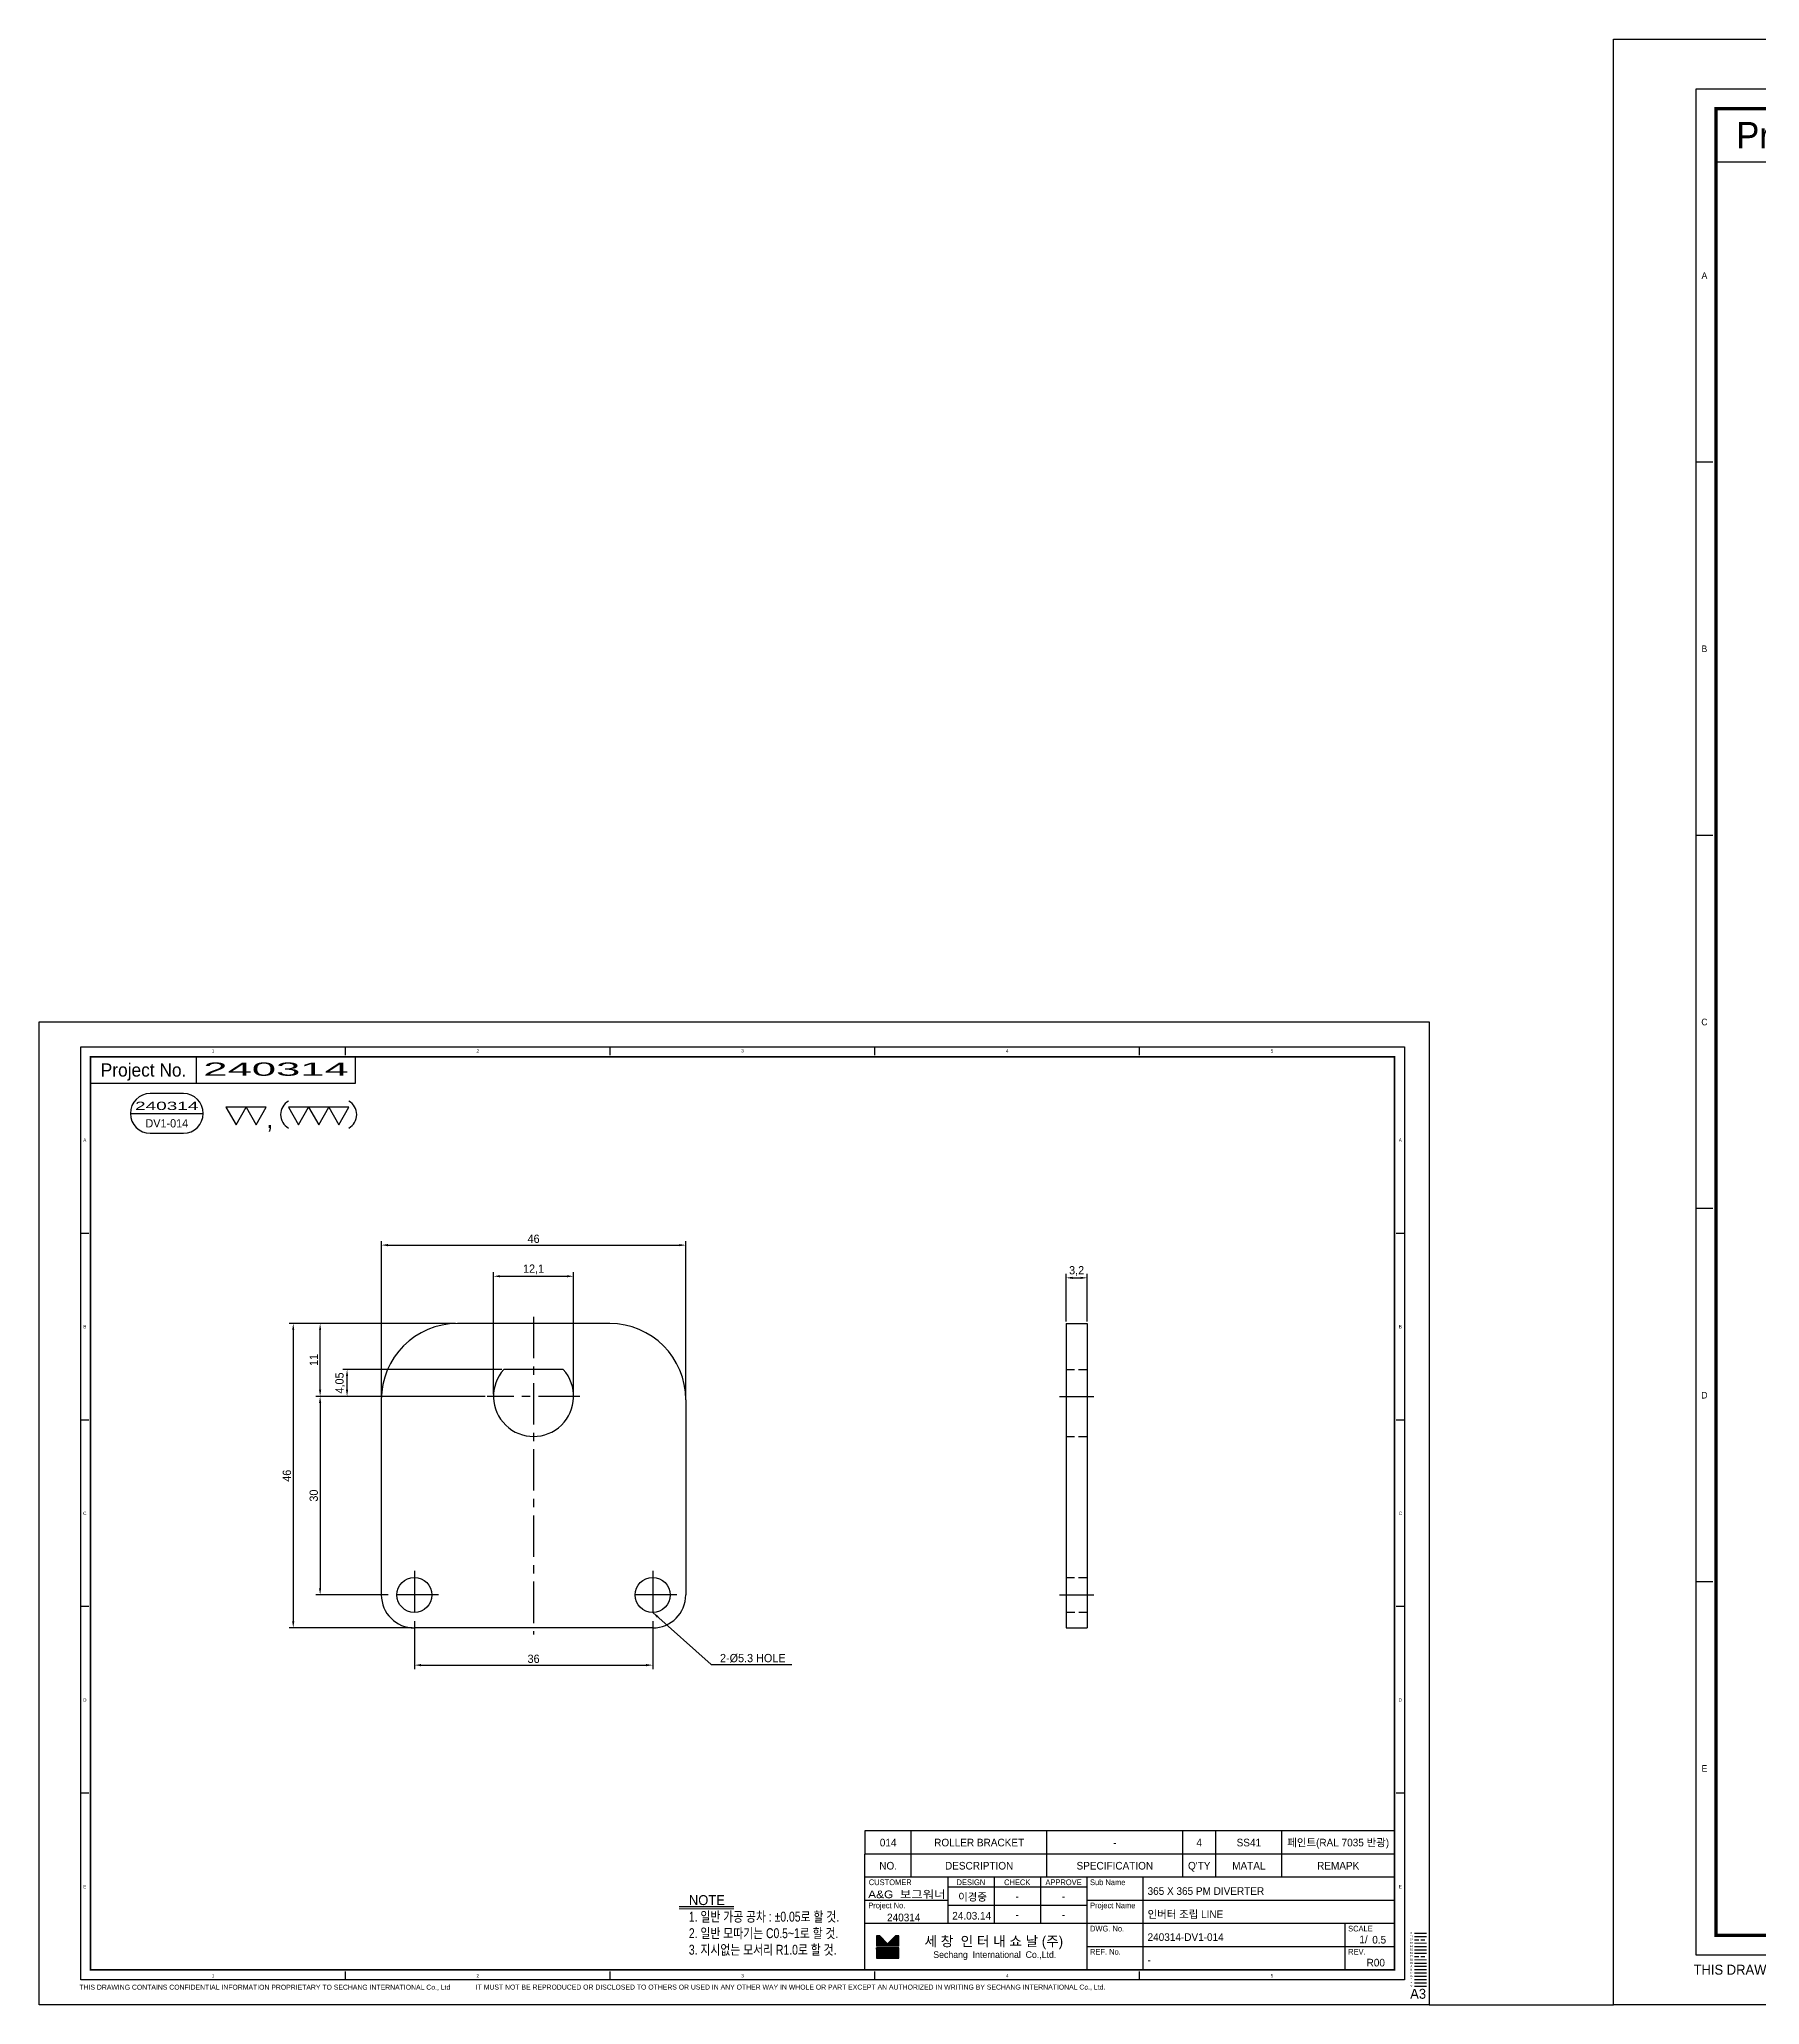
# Model space of a CAD drawing. Header units: inches. Extents: x 0 to 77285, y -118 to 40065.
# Drawn here: x 73741.4 to 74001.3, y 25764 to 26061 of the extents above; entities that cross this region are included whole.
import ezdxf
from ezdxf.enums import TextEntityAlignment as Align

# ---------------------------------------------------------------- set-up
doc = ezdxf.new("R2010")
doc.units = ezdxf.units.IN
doc.header["$LTSCALE"] = 5
doc.header["$MEASUREMENT"] = 0
for name, pattern in [('CENTER', [2, 1.25, -0.25, 0.25, -0.25]), ('HIDDEN', [0.375, 0.25, -0.125]), ('PHANTOM', [2.5, 1.25, -0.25, 0.25, -0.25, 0.25, -0.25])]:
    doc.linetypes.add(name, pattern=pattern)
for name, color, linetype in [('11', 1, 'CENTER'), ('22', 2, 'HIDDEN'), ('44', 4, 'Continuous'), ('55', 5, 'Continuous'), ('66', 6, 'PHANTOM'), ('77', 40, 'HIDDEN'), ('99', 181, 'Continuous'), ('A', 8, 'Continuous'), ('B', 123, 'Continuous'), ('D', 3, 'Continuous'), ('G', 231, 'Continuous'), ('T', 3, 'Continuous'), ('VV', 1, 'Continuous'), ('Y', 60, 'Continuous')]:
    doc.layers.add(name, color=color, linetype=linetype)
doc.layers.add('33', color=3, linetype='PHANTOM', lineweight=9)
doc.layers.add('88', color=35, linetype='Continuous', lineweight=5)
doc.styles.add('SCI', font='')
doc.styles.get('SCI').set_extended_font_data('Gulim')
doc.dimstyles.new('SCH', dxfattribs={"dimtxt": 2.5, "dimasz": 2, "dimexe": 1.25, "dimexo": 0.625, "dimtad": 1, "dimdec": 8, "dimtxsty": 'SCI', "dimcen": 2.5, "dimclrd": 4, "dimclre": 4, "dimclrt": 7, "dimadec": 8, "dimazin": 2, "dimtfac": 1, "dimtdec": 8, "dimtmove": 0, "dimatfit": 3, "dimfxl": 1, "dimarcsym": 0})

# ---------------------------------------------------------------- blocks, each defined once
blk = doc.blocks.new('A$Cb106c131')
for p, q in [((11.5, 11), (-11.5, 11)), ((4.49, 4.05), (-4.49, 4.05)), ((-23, -0.5), (-23, -30)), ((23, -0.5), (23, -30)), ((18, -35), (-18, -35))]:
    blk.add_line(p, q)
for centre in [(-18, -30), (18, -30)]:
    blk.add_circle(centre, 2.65)
for centre, radius, start, end in [((-11.5, -0.5), 11.5, 90, 180), ((11.5, -0.5), 11.5, 0, 90), ((0, 0), 6.05, 137.9776, 42.0224), ((-18, -30), 5, 180, 270), ((18, -30), 5, 270, 0)]:
    blk.add_arc(centre, radius, start, end)
at = {"layer": '11'}
for p, q in [((0, 12), (0, -36)), ((7, 0), (-7, 0)), ((-18, -26.35), (-18, -33.65)), ((18, -26.35), (18, -33.65)), ((-14.35, -30), (-21.65, -30)), ((21.65, -30), (14.35, -30))]:
    blk.add_line(p, q, dxfattribs=at)
blk = doc.blocks.new('J2')
for p, q in [((0, 2.25), (-2.6, 2.25)), ((-2.6, 2.25), (-1.3, 0)), ((-1.3, 0), (0, 2.25)), ((2.6, 2.25), (0, 2.25)), ((0, 2.25), (1.3, 0)), ((1.3, 0), (2.6, 2.25))]:
    blk.add_line(p, q)
blk = doc.blocks.new('J3')
for p, q in [((-3.9, 2.25), (-2.6, 0)), ((-1.3, 2.25), (-3.9, 2.25)), ((-2.6, 0), (-1.3, 2.25)), ((-1.3, 2.25), (0, 0)), ((1.3, 2.25), (-1.3, 2.25)), ((0, 0), (1.3, 2.25)), ((1.3, 2.25), (2.6, 0)), ((3.9, 2.25), (1.3, 2.25)), ((2.6, 0), (3.9, 2.25))]:
    blk.add_line(p, q)
blk = doc.blocks.new('A$C645fd8c3')
at = {"linetype": 'Continuous'}
h = blk.add_hatch(dxfattribs=at)
h.set_pattern_fill('ANSI31', color=5, scale=0.563055, style=0)
h.set_pattern_definition([(45, (-482.600826, -378.99261), (-0.04976753, 0.04976753), [])])
h.paths.add_polyline_path([(259.73, -279.27), (259.73, -276.17), (258.74, -276.17), (256.35, -278.56), (253.96, -276.17), (252.97, -276.17), (252.97, -279.27)])
h.paths.add_polyline_path([(252.97, -279.83), (252.97, -282.93), (259.73, -282.93), (259.73, -279.83)])
at = {"color": 2}
for p, q in [((12.5, -289.5), (12.5, -7.5)), ((12.5, -7.5), (412.5, -7.5)), ((92.5, -10), (92.5, -7.5)), ((172.5, -10), (172.5, -7.5)), ((252.5, -10), (252.5, -7.5)), ((332.5, -10), (332.5, -7.5)), ((412.5, -7.5), (412.5, -289.5)), ((15, -63.9), (12.5, -63.9)), ((412.5, -63.9), (410, -63.9)), ((15, -120.3), (12.5, -120.3)), ((412.5, -120.3), (410, -120.3)), ((15, -176.7), (12.5, -176.7)), ((412.5, -176.7), (410, -176.7)), ((15, -233.1), (12.5, -233.1)), ((412.5, -233.1), (410, -233.1)), ((92.5, -289.5), (92.5, -287)), ((172.5, -289.5), (172.5, -287)), ((252.5, -289.5), (252.5, -287)), ((332.5, -289.5), (332.5, -287)), ((412.5, -289.5), (12.5, -289.5))]:
    blk.add_line(p, q, dxfattribs=at)
at = {"color": 40}
for p, q in [((47.5, -18.5), (47.5, -10.5)), ((95.5, -18.5), (95.5, -10.5))]:
    blk.add_line(p, q, dxfattribs=at)
at = {"color": 7, "linetype": 'Continuous'}
blk.add_line((27.52, -27.62), (49.52, -27.62), dxfattribs=at)
for p, q in [((409.5, -244.5), (249.5, -244.5)), ((249.5, -244.5), (249.5, -251.5)), ((249.5, -286.5), (249.5, -251.5)), ((409.5, -251.5), (249.5, -251.5)), ((409.5, -258.5), (249.5, -258.5)), ((316.5, -258.5), (316.5, -286.5)), ((316.5, -261.5), (274.5, -261.5)), ((316.5, -267), (274.5, -267)), ((415.59, -275.4), (419.2, -275.4))]:
    blk.add_line(p, q)
at = {"color": 3}
for p, q in [((263.5, -251.5), (263.5, -244.5)), ((304.5, -251.5), (304.5, -244.5)), ((345.5, -251.5), (345.5, -244.5)), ((355.5, -251.5), (355.5, -244.5)), ((375.5, -251.5), (375.5, -244.5)), ((263.5, -258.5), (263.5, -251.5)), ((304.5, -258.5), (304.5, -251.5)), ((345.5, -258.5), (345.5, -251.5)), ((355.5, -258.5), (355.5, -251.5)), ((375.5, -258.5), (375.5, -251.5)), ((274.5, -258.5), (274.5, -272.5)), ((288.5, -258.5), (288.5, -272.5)), ((302.5, -258.5), (302.5, -272.5)), ((333.5, -258.5), (333.5, -286.5)), ((274.5, -265.5), (249.5, -265.5)), ((409.58, -265.5), (316.5, -265.5)), ((409.5, -272.5), (249.5, -272.5)), ((409.58, -279.5), (316.5, -279.5))]:
    blk.add_line(p, q, dxfattribs=at)
at = {"color": 5, "linetype": 'Continuous'}
for p, q in [((252.97, -276.17), (252.97, -279.27)), ((253.96, -276.17), (252.97, -276.17)), ((253.96, -276.17), (256.35, -278.56)), ((258.74, -276.17), (256.35, -278.56)), ((259.73, -276.17), (258.74, -276.17)), ((259.73, -279.27), (259.73, -276.17)), ((259.73, -279.27), (252.97, -279.27)), ((252.97, -279.83), (252.97, -282.93)), ((259.73, -279.83), (252.97, -279.83)), ((259.73, -282.93), (259.73, -279.83)), ((252.97, -282.93), (259.73, -282.93))]:
    blk.add_line(p, q, dxfattribs=at)
at = {"color": 40, "const_width": 0.5}
blk.add_lwpolyline([(15.5, -286.5), (15.5, -10.5), (409.5, -10.5), (409.5, -286.5)], close=True, dxfattribs=at)
at = {"color": 40}
blk.add_lwpolyline([(15.5, -18.5), (95.5, -18.5)], dxfattribs=at)
blk.add_lwpolyline([(33.52, -21.62, 1), (33.52, -33.62), (43.52, -33.62, 1), (43.52, -21.62)], format="xyb", close=True)
at = {"const_width": 0.257}
blk.add_lwpolyline([(193.31, -268.04), (209.91, -268.04)], dxfattribs=at)
at = {"color": 3}
blk.add_lwpolyline([(193.31, -267.35), (209.91, -267.35)], dxfattribs=at)
for centre, start, end in [((77.61, -27.99), 120, 240), ((91.22, -27.99), 300, 60)]:
    blk.add_arc(centre, 4.69, start, end)
at = {"layer": '11'}
blk.add_line((415.59, -276.4), (419.2, -276.4), dxfattribs=at)
at = {"layer": '22'}
blk.add_line((415.59, -277.4), (419.2, -277.4), dxfattribs=at)
at = {"layer": '33'}
blk.add_line((415.59, -278.4), (419.2, -278.4), dxfattribs=at)
at = {"layer": '44'}
blk.add_line((415.59, -279.4), (419.2, -279.4), dxfattribs=at)
at = {"layer": '55'}
blk.add_line((415.59, -280.4), (419.2, -280.4), dxfattribs=at)
at = {"layer": '66'}
blk.add_line((415.59, -281.4), (419.2, -281.4), dxfattribs=at)
at = {"layer": '77'}
blk.add_line((415.59, -282.4), (419.2, -282.4), dxfattribs=at)
at = {"layer": '88'}
blk.add_line((415.59, -283.4), (419.2, -283.4), dxfattribs=at)
at = {"layer": '99'}
blk.add_line((415.59, -284.4), (419.2, -284.4), dxfattribs=at)
at = {"layer": 'A'}
blk.add_line((415.59, -285.4), (419.2, -285.4), dxfattribs=at)
at = {"layer": 'B'}
blk.add_line((415.59, -286.4), (419.2, -286.4), dxfattribs=at)
at = {"layer": 'D'}
blk.add_line((415.59, -287.4), (419.2, -287.4), dxfattribs=at)
at = {"layer": 'Defpoints', "color": 1}
blk.add_lwpolyline([(0, -297), (0, 0), (420, 0), (420, -297)], close=True, dxfattribs=at)
at = {"layer": 'G'}
blk.add_line((415.59, -288.4), (419.2, -288.4), dxfattribs=at)
at = {"layer": 'T'}
for p, q in [((394.5, -272.5), (394.5, -286.5)), ((415.59, -289.4), (419.2, -289.4))]:
    blk.add_line(p, q, dxfattribs=at)
at = {"layer": 'VV'}
blk.add_line((415.59, -291.4), (419.2, -291.4), dxfattribs=at)
at = {"layer": 'Y'}
blk.add_line((415.59, -290.4), (419.2, -290.4), dxfattribs=at)
at = {"xscale": 2.34375, "yscale": 2.34375, "zscale": 2.34375}
for name, p in [('J2', (62.5, -31.03)), ('J3', (84.42, -31.03))]:
    blk.add_blockref(name, p, dxfattribs=at)
at = {"color": 2, "style": 'SCI'}
for s, p in [('1', (52.5, -8.75)), ('2', (132.5, -8.75)), ('3', (212.5, -8.75)), ('4', (292.5, -8.75)), ('5', (372.5, -8.75)), ('A', (13.75, -35.7)), ('A', (411.25, -35.7)), ('B', (13.75, -92.1)), ('B', (411.25, -92.1)), ('C', (13.75, -148.5)), ('C', (411.25, -148.5)), ('D', (13.75, -204.9)), ('D', (411.25, -204.9)), ('E', (13.75, -261.3)), ('E', (411.25, -261.3)), ('E', (411.25, -261.3)), ('1', (52.5, -288.25)), ('2', (132.5, -288.25)), ('3', (212.5, -288.25)), ('4', (292.5, -288.25)), ('5', (372.5, -288.25))]:
    blk.add_text(s, height=1, dxfattribs=at).set_placement(p, align=Align.MIDDLE_CENTER)
at = {"style": 'SCI'}
for s, height, p in [('Project No.', 4, (31.5, -14.5)), (',', 5.86, (69.61, -29.14)), ('NO.', 2.308, (256.5, -255)), ('DESCRIPTION', 2.3077, (284, -255)), ('SPECIFICATION', 2.3077, (325, -255)), ("Q'TY", 2.308, (350.5, -255)), ('MATAL', 2.308, (365.5, -255)), ('REMAPK', 2.308, (392.5, -255)), ('DESIGN', 1.731, (281.5, -260)), ('CHECK', 1.731, (295.5, -260)), ('APPROVE', 1.731, (309.5, -260)), ('이경중', 2.308, (282, -264.44)), ('-', 2.31, (295.5, -264.25)), ('-', 2.31, (309.5, -264.25)), ('세 창  인 터 내 쇼 날 (주)', 3.0296, (288.44, -277.82)), ('0', 0.6, (414.6, -275.37)), ('Sechang  International  Co.,Ltd.', 2.0198, (288.72, -281.87))]:
    blk.add_text(s, height=height, dxfattribs=at).set_placement(p, align=Align.MIDDLE_CENTER)
for s, height, p in [('CUSTOMER', 1.731, (250.65, -260)), ('Sub Name', 1.731, (317.5, -260)), ('Project No.', 1.7308, (250.5, -267)), ('Project Name', 1.7308, (317.5, -267)), ('DWG. No.', 1.731, (317.5, -274)), ('SCALE', 1.731, (395.5, -274)), ('REF. No.', 1.731, (317.5, -281)), ('REV.', 1.731, (395.5, -281))]:
    blk.add_text(s, height=height, dxfattribs=at).set_placement(p, align=Align.MIDDLE_LEFT)
at = {"color": 40, "style": 'SCI'}
for s, height, p in [('-', 2.31, (295.5, -269.75)), ('-', 2.31, (309.5, -269.75)), ('1/', 2.308, (400.15, -277.29))]:
    blk.add_text(s, height=height, dxfattribs=at).set_placement(p, align=Align.MIDDLE_CENTER)
at = {"color": 3, "linetype": 'Continuous', "style": 'SCI'}
for s, p in [('THIS DRAWING CONTAINS CONFIDENTIAL INFORMATION PROPRIETARY TO SECHANG INTERNATIONAL Co., Ltd  ', (12.11, -292.46)), ('IT MUST NOT BE REPRODUCED OR DISCLOSED TO OTHERS OR USED IN ANY OTHER WAY IN WHOLE OR PART EXCEPT AN AUTHORIZED IN WRITING BY SECHANG INTERNATIONAL Co., Ltd.', (131.88, -292.43))]:
    blk.add_text(s, height=1.5, dxfattribs=at).set_placement(p)
at = {"color": 2, "style": 'SCI'}
blk.add_text('A3', height=3, dxfattribs=at).set_placement((419.05, -296.11), align=Align.BOTTOM_RIGHT)
at = {"color": 40, "insert": (196.28, -263.89), "char_height": 3, "attachment_point": 1, "style": 'SCI'}
blk.add_mtext_dynamic_manual_height_columns('NOTE{\\W0.8;\\P1. 일반 가공 공차 : %%P0.05로 할 것.\\P2. 일반 모따기는 C0.5~1로 할 것.\\P3. 지시없는 모서리 R1.0로 할 것.}', width=205.982, gutter_width=1.29, heights=[0], dxfattribs=at)
at = {"layer": '11', "style": 'SCI'}
blk.add_text('11', height=0.6, dxfattribs=at).set_placement((414.6, -276.37), align=Align.MIDDLE_CENTER)
at = {"layer": '22', "style": 'SCI'}
blk.add_text('22', height=0.6, dxfattribs=at).set_placement((414.6, -277.37), align=Align.MIDDLE_CENTER)
at = {"layer": '33', "style": 'SCI'}
blk.add_text('33', height=0.6, dxfattribs=at).set_placement((414.6, -278.37), align=Align.MIDDLE_CENTER)
at = {"layer": '44', "style": 'SCI'}
blk.add_text('44', height=0.6, dxfattribs=at).set_placement((414.6, -279.37), align=Align.MIDDLE_CENTER)
at = {"layer": '55', "style": 'SCI'}
blk.add_text('55', height=0.6, dxfattribs=at).set_placement((414.6, -280.37), align=Align.MIDDLE_CENTER)
at = {"layer": '66', "style": 'SCI'}
blk.add_text('66', height=0.6, dxfattribs=at).set_placement((414.6, -281.37), align=Align.MIDDLE_CENTER)
at = {"layer": '77', "style": 'SCI'}
blk.add_text('77', height=0.6, dxfattribs=at).set_placement((414.6, -282.37), align=Align.MIDDLE_CENTER)
at = {"layer": '88', "style": 'SCI'}
blk.add_text('88', height=0.6, dxfattribs=at).set_placement((414.6, -283.37), align=Align.MIDDLE_CENTER)
at = {"layer": '99', "style": 'SCI'}
blk.add_text('99', height=0.6, dxfattribs=at).set_placement((414.6, -284.37), align=Align.MIDDLE_CENTER)
at = {"layer": 'A', "style": 'SCI'}
blk.add_text('A', height=0.6, dxfattribs=at).set_placement((414.6, -285.37), align=Align.MIDDLE_CENTER)
at = {"layer": 'B', "style": 'SCI'}
blk.add_text('B', height=0.6, dxfattribs=at).set_placement((414.6, -286.37), align=Align.MIDDLE_CENTER)
at = {"layer": 'D', "style": 'SCI'}
blk.add_text('D', height=0.6, dxfattribs=at).set_placement((414.6, -287.37), align=Align.MIDDLE_CENTER)
at = {"layer": 'G', "style": 'SCI'}
blk.add_text('G', height=0.6, dxfattribs=at).set_placement((414.6, -288.37), align=Align.MIDDLE_CENTER)
at = {"layer": 'T', "style": 'SCI'}
blk.add_text('T', height=0.6, dxfattribs=at).set_placement((414.6, -289.37), align=Align.MIDDLE_CENTER)
at = {"layer": 'VV', "style": 'SCI'}
blk.add_text('V', height=0.6, dxfattribs=at).set_placement((414.6, -291.37), align=Align.MIDDLE_CENTER)
at = {"layer": 'Y', "style": 'SCI'}
blk.add_text('Y', height=0.6, dxfattribs=at).set_placement((414.6, -290.37), align=Align.MIDDLE_CENTER)
blk = doc.blocks.new('A$C288b4f96')
for p, q in [((0, 46), (3.2, 46)), ((0, 46), (0, 0)), ((3.2, 46), (3.2, 0)), ((0, 0), (3.2, 0))]:
    blk.add_line(p, q)
at = {"layer": '11'}
for p, q in [((-1, 35), (4.2, 35)), ((-1, 5), (4.2, 5))]:
    blk.add_line(p, q, dxfattribs=at)
at = {"layer": '22'}
for p, q in [((0, 39.05), (3.2, 39.05)), ((0, 28.95), (3.2, 28.95)), ((0, 7.65), (3.2, 7.65)), ((3.2, 2.35), (0, 2.35))]:
    blk.add_line(p, q, dxfattribs=at)
blk = doc.blocks.new('*D2025')
at = {"color": 4, "lineweight": -2, "transparency": 16777216}
for p, q in [((73804.25, 25866.9), (73783.19, 25866.9)), ((73783.82, 25856.9), (73783.82, 25865.9)), ((73808.75, 25855.9), (73783.19, 25855.9))]:
    blk.add_line(p, q, dxfattribs=at)
at = {"color": 4, "transparency": 16777216}
for points in [[(73783.65, 25865.9), (73783.98, 25865.9), (73783.82, 25866.9)], [(73783.65, 25856.9), (73783.98, 25856.9), (73783.82, 25855.9)]]:
    blk.add_solid(points, dxfattribs=at)
at = {"layer": 'Defpoints', "color": 0, "transparency": 16777216}
for p in [(73783.82, 25866.9), (73804.57, 25866.9), (73809.07, 25855.9)]:
    blk.add_point(p, dxfattribs=at)
at = {"color": 7, "transparency": 16777216, "insert": (73782.86, 25861.4), "char_height": 1.25, "attachment_point": 5, "rotation": 90, "style": 'SCI'}
blk.add_mtext('11', dxfattribs=at)
blk = doc.blocks.new('*D2026')
at = {"color": 4, "lineweight": -2, "transparency": 16777216}
for p, q in [((73808.75, 25855.9), (73783.19, 25855.9)), ((73783.82, 25854.9), (73783.82, 25826.9)), ((73794.1, 25825.9), (73783.19, 25825.9))]:
    blk.add_line(p, q, dxfattribs=at)
at = {"color": 4, "transparency": 16777216}
for points in [[(73783.65, 25854.9), (73783.98, 25854.9), (73783.82, 25855.9)], [(73783.65, 25826.9), (73783.98, 25826.9), (73783.82, 25825.9)]]:
    blk.add_solid(points, dxfattribs=at)
at = {"layer": 'Defpoints', "color": 0, "transparency": 16777216}
for p in [(73809.07, 25855.9), (73783.82, 25825.9), (73794.42, 25825.9)]:
    blk.add_point(p, dxfattribs=at)
at = {"color": 7, "transparency": 16777216, "insert": (73782.86, 25840.9), "char_height": 1.25, "attachment_point": 5, "rotation": 90, "style": 'SCI'}
blk.add_mtext('30', dxfattribs=at)
blk = doc.blocks.new('*D2027')
at = {"color": 4, "lineweight": -2, "transparency": 16777216}
for p, q in [((73804.25, 25866.9), (73779.13, 25866.9)), ((73779.76, 25865.9), (73779.76, 25821.9)), ((73797.75, 25820.9), (73779.13, 25820.9))]:
    blk.add_line(p, q, dxfattribs=at)
at = {"color": 4, "transparency": 16777216}
for points in [[(73779.59, 25865.9), (73779.92, 25865.9), (73779.76, 25866.9)], [(73779.59, 25821.9), (73779.92, 25821.9), (73779.76, 25820.9)]]:
    blk.add_solid(points, dxfattribs=at)
at = {"layer": 'Defpoints', "color": 0, "transparency": 16777216}
for p in [(73804.57, 25866.9), (73779.76, 25820.9), (73798.07, 25820.9)]:
    blk.add_point(p, dxfattribs=at)
at = {"color": 7, "transparency": 16777216, "insert": (73778.8, 25843.9), "char_height": 1.25, "attachment_point": 5, "rotation": 90, "style": 'SCI'}
blk.add_mtext('46', dxfattribs=at)
blk = doc.blocks.new('*D2028')
at = {"color": 4, "lineweight": -2, "transparency": 16777216}
for p, q in [((73810.02, 25856.21), (73810.02, 25874.67)), ((73822.12, 25856.21), (73822.12, 25874.67)), ((73811.02, 25874.05), (73821.12, 25874.05))]:
    blk.add_line(p, q, dxfattribs=at)
at = {"color": 4, "transparency": 16777216}
for points in [[(73811.02, 25874.21), (73811.02, 25873.88), (73810.02, 25874.05)], [(73821.12, 25874.21), (73821.12, 25873.88), (73822.12, 25874.05)]]:
    blk.add_solid(points, dxfattribs=at)
at = {"layer": 'Defpoints', "color": 0, "transparency": 16777216}
for p in [(73822.12, 25874.05), (73810.02, 25855.9), (73822.12, 25855.9)]:
    blk.add_point(p, dxfattribs=at)
at = {"color": 7, "transparency": 16777216, "insert": (73816.07, 25875.08), "char_height": 1.25, "attachment_point": 5, "style": 'SCI'}
blk.add_mtext('12,1', dxfattribs=at)
blk = doc.blocks.new('*D2029')
at = {"color": 4, "lineweight": -2, "transparency": 16777216}
for p, q in [((73811.26, 25859.95), (73787.26, 25859.95)), ((73787.89, 25856.9), (73787.89, 25858.95)), ((73808.75, 25855.9), (73787.26, 25855.9))]:
    blk.add_line(p, q, dxfattribs=at)
at = {"color": 4, "transparency": 16777216}
for points in [[(73787.72, 25858.95), (73788.05, 25858.95), (73787.89, 25859.95)], [(73787.72, 25856.9), (73788.05, 25856.9), (73787.89, 25855.9)]]:
    blk.add_solid(points, dxfattribs=at)
at = {"layer": 'Defpoints', "color": 0, "transparency": 16777216}
for p in [(73787.89, 25859.95), (73811.57, 25859.95), (73809.07, 25855.9)]:
    blk.add_point(p, dxfattribs=at)
at = {"color": 7, "transparency": 16777216, "insert": (73786.86, 25857.92), "char_height": 1.25, "attachment_point": 5, "rotation": 90, "style": 'SCI'}
blk.add_mtext('4,05', dxfattribs=at)
blk = doc.blocks.new('*D2030')
at = {"color": 4, "lineweight": -2, "transparency": 16777216}
for p, q in [((73798.07, 25821.93), (73798.07, 25814.65)), ((73834.07, 25821.93), (73834.07, 25814.65)), ((73799.07, 25815.28), (73833.07, 25815.28))]:
    blk.add_line(p, q, dxfattribs=at)
at = {"color": 4, "transparency": 16777216}
for points in [[(73799.07, 25815.45), (73799.07, 25815.11), (73798.07, 25815.28)], [(73833.07, 25815.45), (73833.07, 25815.11), (73834.07, 25815.28)]]:
    blk.add_solid(points, dxfattribs=at)
at = {"layer": 'Defpoints', "color": 0, "transparency": 16777216}
for p in [(73798.07, 25822.25), (73834.07, 25822.25), (73834.07, 25815.28)]:
    blk.add_point(p, dxfattribs=at)
at = {"color": 7, "transparency": 16777216, "insert": (73816.07, 25816.23), "char_height": 1.25, "attachment_point": 5, "style": 'SCI'}
blk.add_mtext('36', dxfattribs=at)
blk = doc.blocks.new('*D2031')
at = {"color": 4, "lineweight": -2, "transparency": 16777216}
for p, q in [((73793.07, 25855.71), (73793.07, 25879.37)), ((73794.07, 25878.75), (73838.07, 25878.75)), ((73839.07, 25855.71), (73839.07, 25879.37))]:
    blk.add_line(p, q, dxfattribs=at)
at = {"color": 4, "transparency": 16777216}
for points in [[(73794.07, 25878.92), (73794.07, 25878.58), (73793.07, 25878.75)], [(73838.07, 25878.92), (73838.07, 25878.58), (73839.07, 25878.75)]]:
    blk.add_solid(points, dxfattribs=at)
at = {"layer": 'Defpoints', "color": 0, "transparency": 16777216}
for p in [(73839.07, 25878.75), (73793.07, 25855.4), (73839.07, 25855.4)]:
    blk.add_point(p, dxfattribs=at)
at = {"color": 7, "transparency": 16777216, "insert": (73816.07, 25879.7), "char_height": 1.25, "attachment_point": 5, "style": 'SCI'}
blk.add_mtext('46', dxfattribs=at)
blk = doc.blocks.new('*D2032')
at = {"color": 4, "lineweight": -2, "transparency": 16777216}
for p, q in [((73896.52, 25867.21), (73896.52, 25874.43)), ((73897.52, 25873.81), (73898.72, 25873.81)), ((73899.72, 25867.21), (73899.72, 25874.43))]:
    blk.add_line(p, q, dxfattribs=at)
at = {"color": 4, "transparency": 16777216}
for points in [[(73897.52, 25873.97), (73897.52, 25873.64), (73896.52, 25873.81)], [(73898.72, 25873.97), (73898.72, 25873.64), (73899.72, 25873.81)]]:
    blk.add_solid(points, dxfattribs=at)
at = {"layer": 'Defpoints', "color": 0, "transparency": 16777216}
for p in [(73899.72, 25873.81), (73896.52, 25866.9), (73899.72, 25866.9)]:
    blk.add_point(p, dxfattribs=at)
at = {"color": 7, "transparency": 16777216, "insert": (73898.12, 25874.84), "char_height": 1.25, "attachment_point": 5, "style": 'SCI'}
blk.add_mtext('3,2', dxfattribs=at)

msp = doc.modelspace()

# ---------------------------------------------------------------- linework, layer by layer
at = {"layer": 'Defpoints'}
msp.add_line((73951.39200302, 25763.96800184), (73979.22058855, 25763.96800184), dxfattribs=at)

# ---------------------------------------------------------------- block references
at = {"color": 3}
msp.add_blockref('A$C645fd8c3', (73979.22058855, 26060.96800184), dxfattribs=at)
at = {"color": 3, "xscale": 0.5, "yscale": 0.5, "zscale": 0.5}
msp.add_blockref('A$C645fd8c3', (73741.39200302, 25912.46800184), dxfattribs=at)
for name, p in [('A$Cb106c131', (73816.06740275, 25855.89616625)), ('A$C288b4f96', (73896.52463537, 25820.89616625))]:
    msp.add_blockref(name, p)

# ---------------------------------------------------------------- texts
at = {"style": 'SCI'}
for height, width, p, p2 in [(2, 2.339307, (73766.16830183, 25904.34273639), (73788.1471983, 25904.34273639)), (1.25, 1.63101, (73755.85358919, 25899.17241031), (73765.43115907, 25899.17241031))]:
    msp.add_text('240314', height=height, dxfattribs=dict(at, width=width)).set_placement(p, p2, align=Align.FIT)
for s, height, p in [('DV1-014', 1.25, (73760.65394123, 25897.15831078)), ('014', 1.153846154, (73869.64200302, 25788.46800184)), ('ROLLER BRACKET', 1.1538461538, (73883.39200302, 25788.46800597)), ('4', 1.15384615, (73916.64200302, 25788.46800184)), ('SS41', 1.153846154, (73924.14200302, 25788.46800184)), ('페인트(RAL 7035 반광)', 1.1538461538, (73937.64200302, 25788.46800184)), ('-', 1.15384615, (73903.89200302, 25788.46800184))]:
    msp.add_text(s, height=height, dxfattribs=at).set_placement(p, align=Align.MIDDLE_CENTER)
at = {"color": 40, "style": 'SCI', "width": 1.12551}
msp.add_text('A&G_보그워너', height=1.153846154, dxfattribs=at).set_placement((73866.62075206, 25780.06581338), (73878.31219553, 25780.06581338), align=Align.FIT)
at = {"color": 40, "style": 'SCI'}
for s, height, p in [('365 X 365 PM DIVERTER', 1.1538461538, (73908.83986325, 25781.14107876)), ('인버터 조립 LINE', 1.1538461538, (73908.83986325, 25777.64107876)), ('240314-DV1-014', 1.1538461538, (73908.83986325, 25774.1795403)), ('0.5', 1.153846154, (73942.78730615, 25773.78530953)), ('-', 1.15384615, (73908.83986325, 25770.71800184))]:
    msp.add_text(s, height=height, dxfattribs=at).set_placement(p, align=Align.MIDDLE_LEFT)
for s, p in [('240314', (73871.99693097, 25777.15069414)), ('24.03.14', (73882.26346056, 25777.41030953)), ('R00', (73943.31507994, 25770.32377107))]:
    msp.add_text(s, height=1.153846154, dxfattribs=at).set_placement(p, align=Align.MIDDLE_CENTER)
at = {"color": 7, "insert": (73844.23730441, 25815.67668363), "char_height": 1.25, "attachment_point": 7, "style": 'SCI'}
msp.add_mtext('2-%%c5.3 HOLE', dxfattribs=at)

# ---------------------------------------------------------------- dimensions: what is measured, and where the dimension line sits
for base, p1, p2, picture, middle in [((73839.0674027494, 25878.749773068), (73793.0674027494, 25855.3961662539), (73839.0674027494, 25855.3961662539), '*D2031', (73816.0674027494, 25879.7039175421)), ((73822.1174027494, 25874.0462520693), (73810.0174027494, 25855.8961662539), (73822.1174027494, 25855.8961662539), '*D2028', (73816.0674027494, 25875.0777933476)), ((73899.72463537, 25873.80552326), (73896.52463537, 25866.89616625), (73899.72463537, 25866.89616625), '*D2032', (73898.12463537, 25874.83623231)), ((73834.0674027494, 25815.278763727), (73798.0674027494, 25822.2461662539), (73834.0674027494, 25822.2461662539), '*D2030', (73816.0674027494, 25816.2320759774))]:
    dim = msp.add_linear_dim(base=base, p1=p1, p2=p2, dimstyle='SCH', override={"dimscale": 0.5, "dimcen": 1})
    dim.commit()
    dim.dimension.update_dxf_attribs({"geometry": picture, "text_midpoint": middle})
for base, p1, p2, picture, middle in [((73779.7573051163, 25820.8961662539), (73804.5674027494, 25866.8961662539), (73798.0674027494, 25820.8961662539), '*D2027', (73778.8031606422, 25843.8961662539)), ((73783.8156884356, 25866.8961662539), (73809.0674027494, 25855.8961662539), (73804.5674027494, 25866.8961662539), '*D2025', (73782.8607117378, 25861.3961662539)), ((73787.88742617, 25859.94616625), (73809.06740275, 25855.89616625), (73811.57296174, 25859.94616625), '*D2029', (73786.85588489, 25857.92116625)), ((73783.8156884356, 25825.8961662539), (73809.0674027494, 25855.8961662539), (73794.4174027494, 25825.8961662539), '*D2026', (73782.8623761853, 25840.8961662539))]:
    dim = msp.add_linear_dim(base=base, p1=p1, p2=p2, angle=90, dimstyle='SCH', override={"dimscale": 0.5, "dimcen": 1})
    dim.commit()
    dim.dimension.update_dxf_attribs({"geometry": picture, "text_midpoint": middle})

# ---------------------------------------------------------------- leaders
at = {"annotation_type": 0, "has_hookline": 1, "hookline_direction": 0, "text_width": 10.86884154}
msp.add_leader([(73834.06740275, 25823.24616625), (73842.92480441, 25815.36418363), (73843.92480441, 25815.36418363)], dimstyle='SCH', override={"dimscale": 0.5, "dimgap": 0.625, "dimtad": 1, "dimcen": 1}, dxfattribs=at)

doc.saveas('drawing.dxf')
